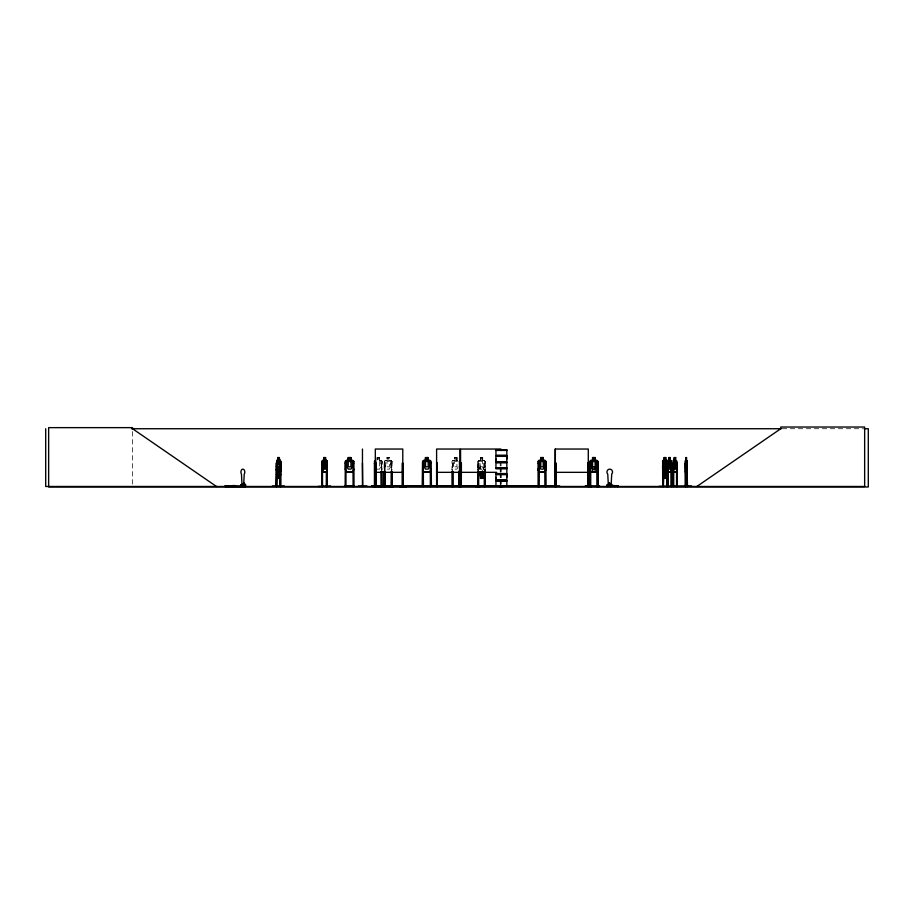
<?xml version="1.0" encoding="UTF-8"?>
<svg xmlns="http://www.w3.org/2000/svg" width="914" height="914" viewBox="0 0 914 914"><rect width="100%" height="100%" fill="white"/><g stroke="black" fill="none" stroke-linecap="round" stroke-linejoin="round"><path stroke-width="0.69" stroke-dasharray="4.57 3.43" d="M477.999 466.791L478.822 463.935L484.454 463.935L485.185 466.791M478.079 466.803L478.867 463.935M484.214 471.887L485.06 469.122M484.591 471.03L485.14 469.133M381.561 471.03L382.189 461.433L381.241 460.428L379.596 460.428L379.641 457.56L377.036 457.56L377.128 460.519L381.252 460.519M391.043 471.887L391.946 469.122M391.443 471.03L392.026 461.433L391.123 460.428L389.433 460.428M482.135 471.178C485.483 467.728 482.409 465.969 481.632 470.55C480.787 465.991 477.851 467.717 481.152 471.167M479.267 469.099L480.456 466.803L480.456 461.479L482.672 461.479L482.672 466.826L483.872 469.099M458.177 466.826L456.931 469.122L454.589 469.122L453.333 466.826L453.333 461.479L454.589 460.519L454.544 457.56M477.999 470.641L477.942 461.444L478.696 460.428L480.376 460.428M477.999 461.444L478.753 460.428M782.167 428.735L862.656 428.735M454.498 457.56L457.057 457.56L456.977 460.519M379.55 457.651L377.128 457.651L377.162 460.519M386.965 457.651L389.387 457.651M454.589 457.651L456.977 457.651M480.398 457.651L482.672 457.651M386.919 460.428L385.137 460.428L384.326 461.444L384.28 470.036M454.544 460.428L452.796 460.428L451.996 461.444L451.996 470.036M482.706 460.428L484.294 460.428L485.14 461.433L485.14 470.63M385.171 460.519L391.089 460.519M452.83 460.519L458.599 460.519M478.73 460.519L484.26 460.519M391.98 461.433L391.9 470.036M485.083 461.433L485.106 471.898M382.063 463.192L381.218 463.192L381.218 470.036M391.9 463.192L391.055 463.192L391.192 470.036M451.996 463.192L452.83 463.192L452.83 470.036M484.18 463.192L485.003 463.192M480.456 466.826L482.683 466.803M377.162 469.122L379.55 469.122L380.83 466.826L380.83 461.479L379.55 460.519M384.326 469.133L385.114 471.978M451.996 469.133L452.807 471.978M458.177 461.479L456.931 460.519L456.931 457.651M391.078 460.428L391.946 461.479M381.207 460.519L382.063 461.479L382.063 470.036M484.249 460.428L485.06 461.479M384.965 470.961L384.451 461.49M478.479 471.03L478.022 469.122L478.673 471.978M501.055 463.192L501.055 465.991M501.055 467.397L501.055 471.601M501.055 473.006L501.055 478.616M501.055 480.021L501.055 484.226M500.906 467.397L500.906 471.601M500.906 473.006L500.906 478.616M500.906 480.021L500.906 484.226M500.369 467.397L500.369 471.601M500.369 473.006L500.369 478.616M500.369 480.021L500.369 484.226M500.221 463.192L500.221 465.991M500.221 467.397L500.221 471.601M500.221 473.006L500.221 478.616M500.221 480.021L500.221 484.226M484.831 463.192L484.831 470.036M484.351 463.192L484.18 470.036M482.626 457.651L482.626 460.519M480.376 457.56L480.398 460.519L479.267 461.479L479.267 466.826L480.456 469.122L482.683 469.099L483.872 466.826L483.872 461.479L482.672 460.519L482.752 457.56L480.318 457.56L480.318 460.428M478.548 470.036L478.548 463.192L477.725 463.192L477.725 470.036M478.388 463.192L478.388 470.036M478.068 461.49L478.079 470.63M452.681 463.192L452.681 470.036M391.763 463.192L391.763 470.036M384.977 470.036L384.977 463.192L384.143 463.192L384.143 470.036M384.84 463.192L384.84 470.036M381.355 463.192L381.355 470.036M379.596 457.56L379.504 460.519M379.55 461.479L379.55 466.826M132.553 431.545L132.553 485.071M390.666 466.826L389.387 469.122L387.01 469.122L385.731 466.826L385.731 461.479L387.01 460.519L386.873 457.56L389.478 457.56L389.387 460.519L390.666 461.479L390.666 466.826M379.127 458.131L377.596 458.131L377.596 459.091L379.127 459.091L379.127 458.131M388.964 458.131L387.433 458.131L387.433 459.091L388.964 459.091L388.964 458.131M456.509 458.131L455.001 458.131L455.001 459.091L456.509 459.091L456.509 458.131M482.284 458.131L480.855 458.131L480.855 459.091L482.284 459.091L482.284 458.131M389.387 461.479L387.01 461.479L387.01 466.826L389.387 466.826L389.387 461.479M456.931 461.479L454.589 461.479L454.589 466.826L456.931 466.826L456.931 461.479"/><path stroke-width="1.37" d="M495.948 480.01L495.948 474.652L506.836 474.652L506.824 480.01L495.948 480.01L495.959 477.337M495.948 461.684L495.948 456.337L506.836 456.337L506.824 461.684L495.948 461.684L495.959 459.011M506.824 477.337L506.824 474.652M506.824 459.011L506.824 456.337M358.242 486.042L366.971 486.008M550.936 486.042L559.676 486.008M244.267 483.437L242.93 483.837L244.358 483.917L243.718 483.917L244.232 474.138A2.913 1.942 -90 0 0 244.232 470.013A2.913 1.942 -90 0 0 241.479 470.013A2.913 1.942 -90 0 0 241.479 474.138L242.016 485.357M243.25 484.043L243.832 483.906L242.953 483.563M244.346 483.632L243.615 483.586L244.335 483.917M244.209 484.089L243.981 483.449L243.478 484.009M243.467 483.906L242.93 483.655L243.581 483.483M609.695 484.043L609.124 483.403L609.398 484.089M609.775 483.906L609.112 483.94M609.775 483.586L608.964 483.7L609.684 483.609M609.238 483.677L609.398 483.449M670.99 471.887L671.436 469.122M279.33 475.406L280.072 474.446L279.067 471.178L280.027 467.762L278.747 470.55L277.468 467.877L278.45 471.167L277.513 474.457L279.33 474.446L280.072 461.479L279.296 457.56L277.822 457.56M277.022 463.935L276.485 466.803L276.931 463.935L280.484 463.935L280.941 466.791L280.404 463.935M280.267 471.978L280.804 469.122L280.347 471.978L276.793 471.978M662.593 466.803L663.141 463.935L666.637 463.935M663.096 471.978L666.66 471.978L667.174 461.433L666.546 460.519M666.66 471.978L667.129 469.122M671.344 486.465L671.482 461.433L670.168 460.428M671.539 486.408L671.55 485.631M676.794 486.465L676.84 485.631M685.511 471.978L685.511 460.428M325.464 460.428L326.721 460.428L327.326 461.433L327.326 469.133L326.561 471.887L322.596 471.887M326.595 471.978L327.212 469.122M432.87 486.042L440.468 486.008M326.709 471.978L327.315 469.133L326.732 471.978L322.551 471.978L322.025 469.133L322.631 471.978L325.852 460.428M272.361 486.042L284.414 486.042M279.833 486.408L280.804 485.631M691.578 485.997L659.005 486.362M371.804 486.408L394.003 486.419M378.659 486.465L378.636 485.757M243.981 483.495L244.095 484.089M545.03 471.978L545.966 469.133M280.061 486.477L279.33 461.479L277.947 461.479L277.216 474.446L277.959 475.406M597.002 471.978L597.962 469.133M665.518 478.365L666.295 469.099L665.563 461.479L664.17 461.479L663.404 486.477M665.563 469.122L666.306 466.826L665.609 457.56L664.124 457.56L663.427 466.826L664.17 474.446L665.918 474.503L665.061 471.178L666.032 467.762L664.741 470.55L663.45 467.877L664.444 471.167L663.495 474.457L664.764 471.83L665.541 474.435L665.552 469.099L664.17 469.099M353.901 469.133L352.918 471.978L346.189 471.978L345.298 469.133M431.065 469.122L430.106 471.887L423.525 471.887L422.668 469.122L422.668 461.49M431.168 469.133L430.174 471.978L423.456 471.978L422.565 469.133M475.211 486.419L487.482 486.042M475.257 486.042L480.17 486.477L475.257 486.362M454.098 486.477L449.837 486.008L463.901 486.031M375.883 486.419L375.837 485.631M382.075 486.408L382.063 471.407M539.797 486.477L536.232 486.008L547.852 486.042M587.942 486.419L587.771 485.631M588.285 486.408L588.296 449.037L555.358 449.037L555.289 486.477M667.597 486.477L668.031 460.428M673.481 460.428L673.469 471.978M673.504 460.519L673.001 486.477M422.188 486.408L422.565 461.444L423.479 460.428L425.433 460.428L425.433 457.56L428.3 457.56L428.198 460.519L429.626 461.479L429.626 466.826L428.198 469.122L425.524 469.122L424.096 466.826L424.096 461.479L425.524 460.519L425.524 457.651L428.198 457.651M422.519 486.408L422.439 485.631M276.394 486.477L276.885 460.428M276.508 486.477L276.908 460.519M280.37 475.406L280.804 474.435M280.392 475.497L280.861 461.433L280.255 460.428M662.696 486.477L662.639 461.444L663.107 460.428L664.204 460.428M662.719 461.444L663.187 460.428M666.512 475.406L666.957 474.435M666.534 475.497L667.094 474.48M480.673 472.161C477.828 475.463 481.769 475.017 481.667 471.83L483.632 474.457L482.626 472.172M322.094 486.477L322.025 461.444L322.573 460.428L323.819 460.428M322.094 461.444L322.642 460.428M225.29 486.454L225.838 486.477M225.678 486.271L225.073 485.791L236.132 486.099M227.997 485.791L227.563 486.454M242.667 484.58L242.713 486.271M245.398 486.477L245.592 484.58L245.363 485.791L241.113 485.791L241.113 484.58M245.797 486.454L224.924 486.465M675.652 457.651L674.338 457.651L673.675 461.479L674.338 469.122L675.56 469.122L676.223 466.826L675.56 460.519M609.695 483.403L609.364 483.495M484.34 475.406L485.185 471.91M485.185 474.48L484.374 475.497L478.845 475.497L478.056 474.492M279.33 457.651L277.867 457.651L277.205 466.826L277.959 474.446L278.77 471.83L279.992 474.457M375.38 471.887L374.489 461.444L375.346 460.428M538.94 460.428L538.072 461.444L538.118 486.477M538.197 461.49L538.974 460.519L545.007 460.519L545.887 461.479L545.841 469.122L544.973 471.887L538.94 471.887L538.197 469.122M597.036 471.978L590.673 471.978L589.838 469.133L589.838 461.444L590.73 460.428L592.626 460.428M607.73 486.465L608.221 486.477M610.278 486.465L611.089 486.465M610.986 486.442L611.317 484.58M614.139 485.791L613.911 486.465M614.722 486.465L615.213 486.477M617.807 486.454L617.236 486.477L618.081 486.465M617.978 486.442L618.31 485.791L607.467 485.791L607.467 484.58M592.626 460.519L591.278 461.479L591.278 466.826L592.626 469.122L595.14 469.122L596.488 466.826L596.488 461.479L595.14 460.519M318.255 486.419L330.594 486.042M696.856 486.477L780.762 428.735L780.762 427.032L864.655 427.032L864.655 486.477L45.7 486.477L45.7 428.735M225.107 486.271L245.558 486.271M243.227 486.271L242.85 486.454M245.043 486.271L245.432 486.465M606.919 486.465L607.147 484.58L608.176 484.58L608.176 485.791M618.264 486.271L607.136 486.099L618.355 486.271M131.479 428.735L781.196 428.735M864.016 428.735L868.3 428.735L868.3 486.968L48.648 486.968L48.648 427.638L132.553 427.638L132.553 428.735L216.447 486.477M500.906 449.037L460.553 449.037L460.633 486.477M495.936 449.882L506.847 449.882M495.959 450.419L506.824 450.419M495.868 455.629L506.916 455.629M495.868 455.96L506.916 455.96M538.906 460.428L540.722 460.428L540.688 457.56L543.35 457.56M670.202 460.519L670.248 457.56L668.842 457.56L668.842 460.428M685.843 457.56L686.551 457.56L686.437 469.122L685.557 466.826M323.807 457.651L325.487 457.651M350.942 457.651L348.257 457.651L348.257 460.519L346.829 461.479L346.829 466.826L348.257 469.122L350.942 469.122L352.37 466.826L352.37 461.479L350.942 460.519L351.033 457.56L348.165 457.56L348.165 460.428L346.212 460.428L345.298 461.444L345.161 486.477M540.78 457.651L543.259 457.651M592.626 457.651L595.174 457.651M664.17 457.651L665.643 457.651M668.888 457.651L670.202 457.651M685.866 457.651L686.528 457.651M279.078 458.131L278.199 458.131L278.199 459.091L279.078 459.091M674.555 458.131L675.343 458.131L675.343 459.091L674.555 459.091M685.968 458.131L685.968 459.091M276.805 460.428L277.902 460.428M279.296 460.428L280.335 460.428M351.033 460.428L352.884 460.428L353.901 461.433L354.015 486.419M428.3 460.428L430.151 460.428L431.168 461.433L431.408 486.408M543.316 460.428L545.041 460.428M595.14 460.428L597.013 460.428L597.962 461.433L597.973 486.477M665.609 460.428L666.649 460.428M668.934 460.428L667.951 460.428L667.62 461.444M673.401 460.428L674.372 460.428M675.606 460.428L677 461.433L677.011 486.477M686.46 460.428L687.145 461.479L687.248 486.477M276.828 460.519L280.312 460.519M322.596 460.519L326.629 460.519L327.132 461.479L327.155 486.477M346.257 460.519L352.85 460.519L353.798 461.479M375.803 460.519L374.489 461.444M423.525 460.519L430.117 460.519M590.741 460.519L596.968 460.519L597.836 461.479L597.836 469.122L596.933 471.887L590.741 471.887M663.13 460.519L666.626 460.519M667.974 460.519L671.082 460.519M673.412 460.519L676.52 460.519M685.431 460.519L686.94 460.519M327.269 461.433L326.584 460.428M459.514 461.433L459.593 486.477L459.776 463.192M589.838 461.444L589.998 486.477M671.482 461.433L671.025 471.978L667.94 471.978L667.528 469.133L668.02 471.978M685.226 461.444L685.306 486.477M686.86 460.428L687.168 461.433M592.626 461.479L595.14 461.479M495.868 462.061L506.916 462.061M495.868 462.393L506.916 462.393M280.061 463.192L280.724 463.192M326.412 463.192L327.132 463.192M345.252 463.192L346.04 463.192L345.949 486.477M353.798 463.192L353.01 463.192L353.101 486.477M362.447 463.192L362.755 486.477M374.306 463.192L375.14 463.192L375.22 486.477M375.323 463.192L376.031 463.192L376.088 486.477M422.519 463.192L423.319 463.192L423.411 486.477M431.077 463.192L430.277 463.192L430.38 486.477M436.606 463.192L437.258 463.192L437.303 486.477M459.479 463.192L460.165 463.192L460.153 486.477L460.21 485.631M460.553 463.192L461.387 463.192L461.319 486.477M538.06 463.192L538.906 463.192L538.86 486.477M546.001 463.192L545.167 463.192L545.201 486.477M555.152 463.192L556.123 463.192L555.975 486.477M589.896 463.192L590.741 463.192L590.718 486.477M597.208 486.477L597.185 463.192L598.03 463.192L598.122 486.477M662.696 463.192L663.358 463.192M667.597 463.192L668.225 463.192M673.035 463.192L673.675 463.192M685.306 463.192L685.797 486.477L685.843 485.631L685.237 486.477M686.974 463.192L687.465 486.477M277.947 466.826L279.33 466.803M592.626 466.826L595.14 466.826M664.17 466.803L665.563 466.826M495.936 467.934L506.847 467.934M495.936 468.151L506.847 468.208M495.936 468.391L506.847 468.425L506.824 473.578L495.948 473.578M495.959 468.733L506.824 468.733M277.947 469.122L279.33 469.099M374.534 469.133L375.323 471.978M538.072 469.133L538.917 471.978M662.639 469.133L663.176 471.978M677 469.133L676.474 471.978L673.378 471.978M687.077 469.133L686.86 471.978L685.42 471.978M276.828 471.887L280.312 471.887M346.257 471.887L352.85 471.887M663.13 471.887L666.626 471.887M667.974 471.887L671.082 471.887M673.412 471.887L676.52 471.887M685.431 471.887L686.94 471.887M538.872 471.978L545.075 471.978M375.323 472.332L402.777 472.332M436.606 472.332L459.902 472.332M460.553 472.332L496.725 472.332M555.358 472.332L588.296 472.332M495.868 473.955L506.916 473.955M495.868 474.286L506.916 474.286M276.428 474.492L277.033 475.497M662.547 466.791L663.153 475.497M276.953 475.497L280.472 475.497M666.614 475.497L663.073 475.497L662.547 474.492M482.809 478.365L480.376 478.365L480.513 475.406M664.078 475.406L664.032 478.365L665.609 478.365M495.868 480.376L506.916 480.376M495.868 480.707L506.916 480.707M608.598 483.243L609.935 483.243L609.866 485.791M608.29 485.357L611.123 485.357L611.706 474.138A2.913 2.776 -90 0 0 611.706 470.013A2.913 2.776 -90 0 0 607.764 470.013A2.913 2.776 -90 0 0 607.764 474.138L608.347 485.357M232.807 485.551L234.749 485.551M612.369 485.551L614.311 485.551M275.982 485.631L276.793 485.631M326.355 485.631L327.201 485.631M345.161 485.631L346.132 485.631L346.132 486.477M353.889 485.631L352.918 485.631L352.918 486.477M376.1 485.631L374.226 485.631L374.226 486.477M556.215 485.757L378.133 485.757L378.133 486.477M587.668 485.631L588.593 485.631L588.365 486.477M597.105 485.631L598.122 485.631M662.616 485.631L663.438 485.631M666.637 485.631L668.294 485.631M671.859 485.631L671.082 486.408M672.967 485.631L673.744 485.631M676.531 485.631L677.297 485.631M687.511 485.631L686.951 486.477L687.077 461.433M346.132 485.871L352.918 485.871M423.399 485.871L430.197 485.871M591.632 486.408L585.36 485.997L599.618 486.042L596.568 486.477M380.144 486.042L386.096 485.997L380.201 486.419M406.536 486.031L399.407 486.477L406.536 486.408M449.825 486.042L454.041 486.042M495.959 486.099L506.824 486.099M536.221 486.042L539.74 486.042M585.406 486.031L591.575 486.477M390.038 486.419L393.945 486.362L389.924 486.477M596.682 486.419L599.63 486.408M431.122 486.419L430.974 485.631M384.451 486.419L384.394 485.631M503.283 486.408L498.895 486.477M399.452 486.408L406.49 486.477M480.456 475.406L479.267 474.446L479.267 471.773M673.298 486.408L673.401 463.192M545.007 460.428L545.966 461.433L546.001 486.477M478.925 475.406L478.079 474.446L478.136 471.898M663.415 474.446L664.112 478.365M666.569 460.428L667.129 486.477M671.287 486.431L671.162 463.192L671.79 463.192L671.79 486.477M673.469 486.431L673.447 485.631M667.037 466.803L666.546 463.935L666.957 466.803M662.764 469.122L663.21 471.887M276.908 471.887L276.336 469.133L276.873 471.978M685.934 457.56L685.5 486.477M677.274 485.631L677.274 486.477L677.228 463.192L676.6 463.192L676.554 486.477M675.652 460.519L675.686 457.56L674.292 457.56L674.338 460.519M673.675 470.036L673.709 486.477M670.168 457.56L670.773 466.826L670.122 469.122L668.888 469.122L668.237 461.479L668.934 457.56M668.225 468.665L668.271 486.477M667.951 463.192L667.997 486.477L667.86 471.407M667.426 486.477L667.38 463.192L666.717 463.192L666.672 486.477M667.174 485.631L667.174 486.477M666.923 485.871L666.923 486.477M665.689 457.56L665.643 460.519M663.096 463.192L663.153 486.477M662.947 463.192L662.947 486.477M612.026 486.099L612.026 484.58L610.986 484.58L610.895 486.099M608.655 483.243L608.598 485.791M607.856 484.58L607.856 486.099M597.813 485.631L597.825 486.477M597.288 463.192L597.39 486.477M595.174 460.519L595.231 457.56L592.535 457.56L592.626 471.978M595.14 457.651L595.14 471.978M590.821 486.477L590.821 485.631L589.804 485.631L589.804 486.477M590.535 485.631L590.513 486.477M590.101 485.631L590.113 486.477M588.582 486.477L588.513 463.192L587.748 463.192L587.679 486.477M587.965 463.192L588.056 486.477M556.192 485.631L556.192 486.477M555.906 463.192L555.815 486.477M555.575 463.192L555.701 486.477M555.461 463.192L555.449 486.477M555.152 449.037L555.152 486.477M554.958 485.757L554.958 486.477M554.524 485.757L554.524 486.477M546.092 485.631L546.092 486.477M545.761 485.631L545.784 486.477M545.281 463.192L545.384 486.477M545.075 485.631L545.075 486.477M543.316 457.56L543.224 460.519L544.538 461.479L544.538 466.826L543.224 469.122L540.78 469.122L539.466 466.826L539.466 461.479L540.78 460.519L540.722 457.56M538.78 463.192L538.654 486.477M538.277 485.631L538.3 486.477M537.98 485.631L537.98 486.477M501.135 485.631L501.135 486.477M501.021 485.631L500.998 486.477M500.906 485.631L500.781 486.477M500.495 485.631L500.472 486.477M500.255 485.631L500.289 486.477M500.141 485.871L500.141 486.477M485.003 471.407L484.957 486.477M484.831 474.149L484.831 486.477M484.706 485.631L484.706 486.477M484.477 485.631L484.454 486.477M484.351 471.407L484.271 486.477M484.1 485.631L484.1 486.477M483.872 471.773L482.763 478.365M482.683 471.773L482.683 474.446L480.456 474.446L480.456 471.773M478.548 471.407L478.628 486.477M478.388 471.407L478.388 486.477M477.896 471.407L477.999 486.477M477.725 471.407L477.725 486.477L477.656 485.631M461.239 463.192L461.136 486.477L461.124 485.631M460.827 485.631L460.805 486.477M460.473 485.631L460.473 486.477M459.902 486.477L459.902 449.037L436.606 449.037L436.606 486.477M459.376 485.631L459.354 486.477M459.057 485.631L459.034 486.477M458.942 471.407L458.862 486.477M458.794 471.407L458.714 486.477M452.83 471.407L452.761 486.477L452.681 471.407M452.259 485.631L452.236 486.477M451.996 471.407L452.03 486.477M451.916 485.631L451.916 486.477M436.995 463.192L437.041 486.477M436.869 463.192L436.823 486.477M430.197 485.631L430.197 486.477M423.216 485.631L423.216 486.477M421.011 485.757L421.011 486.477M419.812 485.757L419.812 486.477M403.074 485.631L403.074 486.477L403.017 463.192L402.309 463.192L402.331 486.477L402.263 485.631M402.777 486.477L402.777 449.037L375.323 449.037L375.323 486.477M402.56 463.192L402.503 486.477M391.9 471.407L391.855 486.477M391.763 471.407L391.763 486.477M391.295 485.631L391.318 486.477M391.192 471.407L391.112 486.477M390.975 485.631L390.975 486.477M384.977 471.407L385.057 486.477M384.84 471.407L384.92 486.477M384.737 485.631L384.725 486.477M384.28 471.407L384.28 486.477M384.143 471.407L384.051 486.477M382.143 485.631L382.143 486.477M381.801 485.631L381.824 486.477M381.355 471.407L381.481 486.477M381.218 471.407L381.275 486.477M381.138 485.631L381.138 486.477M379.836 485.757L379.836 486.477M375.894 461.479L375.894 466.826M375.78 463.192L375.665 486.477M375.574 463.192L375.517 486.477M375.003 463.192L374.9 486.477M374.557 485.631L374.546 486.477M374.443 463.192L374.443 486.477M362.458 449.037L362.447 486.477M353.707 485.631L353.707 486.477M345.401 461.49L345.401 469.122M326.892 463.192L326.892 486.477M326.801 485.631L326.766 486.477M326.664 463.192L326.606 486.477M326.412 471.407L326.367 486.477M325.544 460.428L325.544 457.56L323.75 457.56L323.807 460.519M325.464 457.56L325.407 460.519L326.344 461.479L326.344 466.826L325.487 469.122L323.876 469.122L323.019 466.826L323.876 457.651M322.162 461.49L322.276 486.477M280.781 461.433L280.724 486.477M280.472 463.192L280.472 486.477M280.324 463.192L280.278 486.477M279.467 475.497L279.467 478.365L277.902 478.365L277.902 475.497M279.41 475.406L279.387 478.365M279.25 457.651L279.25 460.519M278.039 475.406L277.993 478.365M277.902 457.56L277.867 460.519M276.759 486.477L276.714 463.192L276.051 463.192L276.051 486.477L276.005 485.631M244.575 485.791L244.575 483.243L243.524 483.243L243.524 485.791M244.415 483.243L244.415 485.791M243.684 483.243L243.684 485.791M242.895 485.791L242.895 484.58L240.885 484.58L240.885 486.099M371.815 486.008L378.944 485.997L371.815 486.042M506.847 450.076L495.936 450.088L495.959 455.263L506.836 455.263L506.836 450.099M325.201 458.131L324.162 458.131L324.162 459.091L325.201 459.091L325.201 458.131M350.462 458.131L348.737 458.131L348.737 459.091L350.462 459.091L350.462 458.131M427.718 458.131L426.004 458.131L426.004 459.091L427.718 459.091L427.718 458.131M542.79 458.131L541.214 458.131L541.214 459.091L542.79 459.091L542.79 458.131M594.694 458.131L593.072 458.131L593.072 459.091L594.694 459.091L594.694 458.131M665.312 458.131L664.421 458.131L664.421 459.091L665.312 459.091L665.312 458.131M669.905 458.131L669.105 458.131L669.105 459.091L669.905 459.091L669.905 458.131M325.487 461.479L323.876 461.479L323.876 466.826L325.487 466.826L325.487 461.479M350.942 461.479L348.257 461.479L348.257 466.826L350.942 466.826L350.942 461.479M428.198 461.479L425.524 461.479L425.524 466.826L428.198 466.826L428.198 461.479M543.224 461.479L540.78 461.479L540.78 466.826L543.224 466.826L543.224 461.479M670.122 461.479L668.888 461.479L668.888 466.826L670.122 466.826L670.122 461.479M675.56 461.479L674.338 461.479L674.338 466.826L675.56 466.826L675.56 461.479M686.437 461.479L685.866 466.826L686.437 461.479M506.836 462.77L495.948 462.77L495.948 467.922L506.824 467.785L506.824 462.77M322.471 463.192L321.751 463.192L321.751 486.477L321.694 485.631L322.539 485.631L322.516 486.477L322.471 463.192M279.09 476.834L278.199 476.834L278.199 477.793L279.09 477.793L279.09 476.834M482.284 476.834L480.855 476.834L480.855 477.793L482.284 477.793L482.284 476.834M665.301 476.834L664.409 476.834L664.409 477.793L665.301 477.793L665.301 476.834M506.836 481.084L495.948 481.084L495.948 486.248L506.847 486.248L506.824 481.084"/></g></svg>
